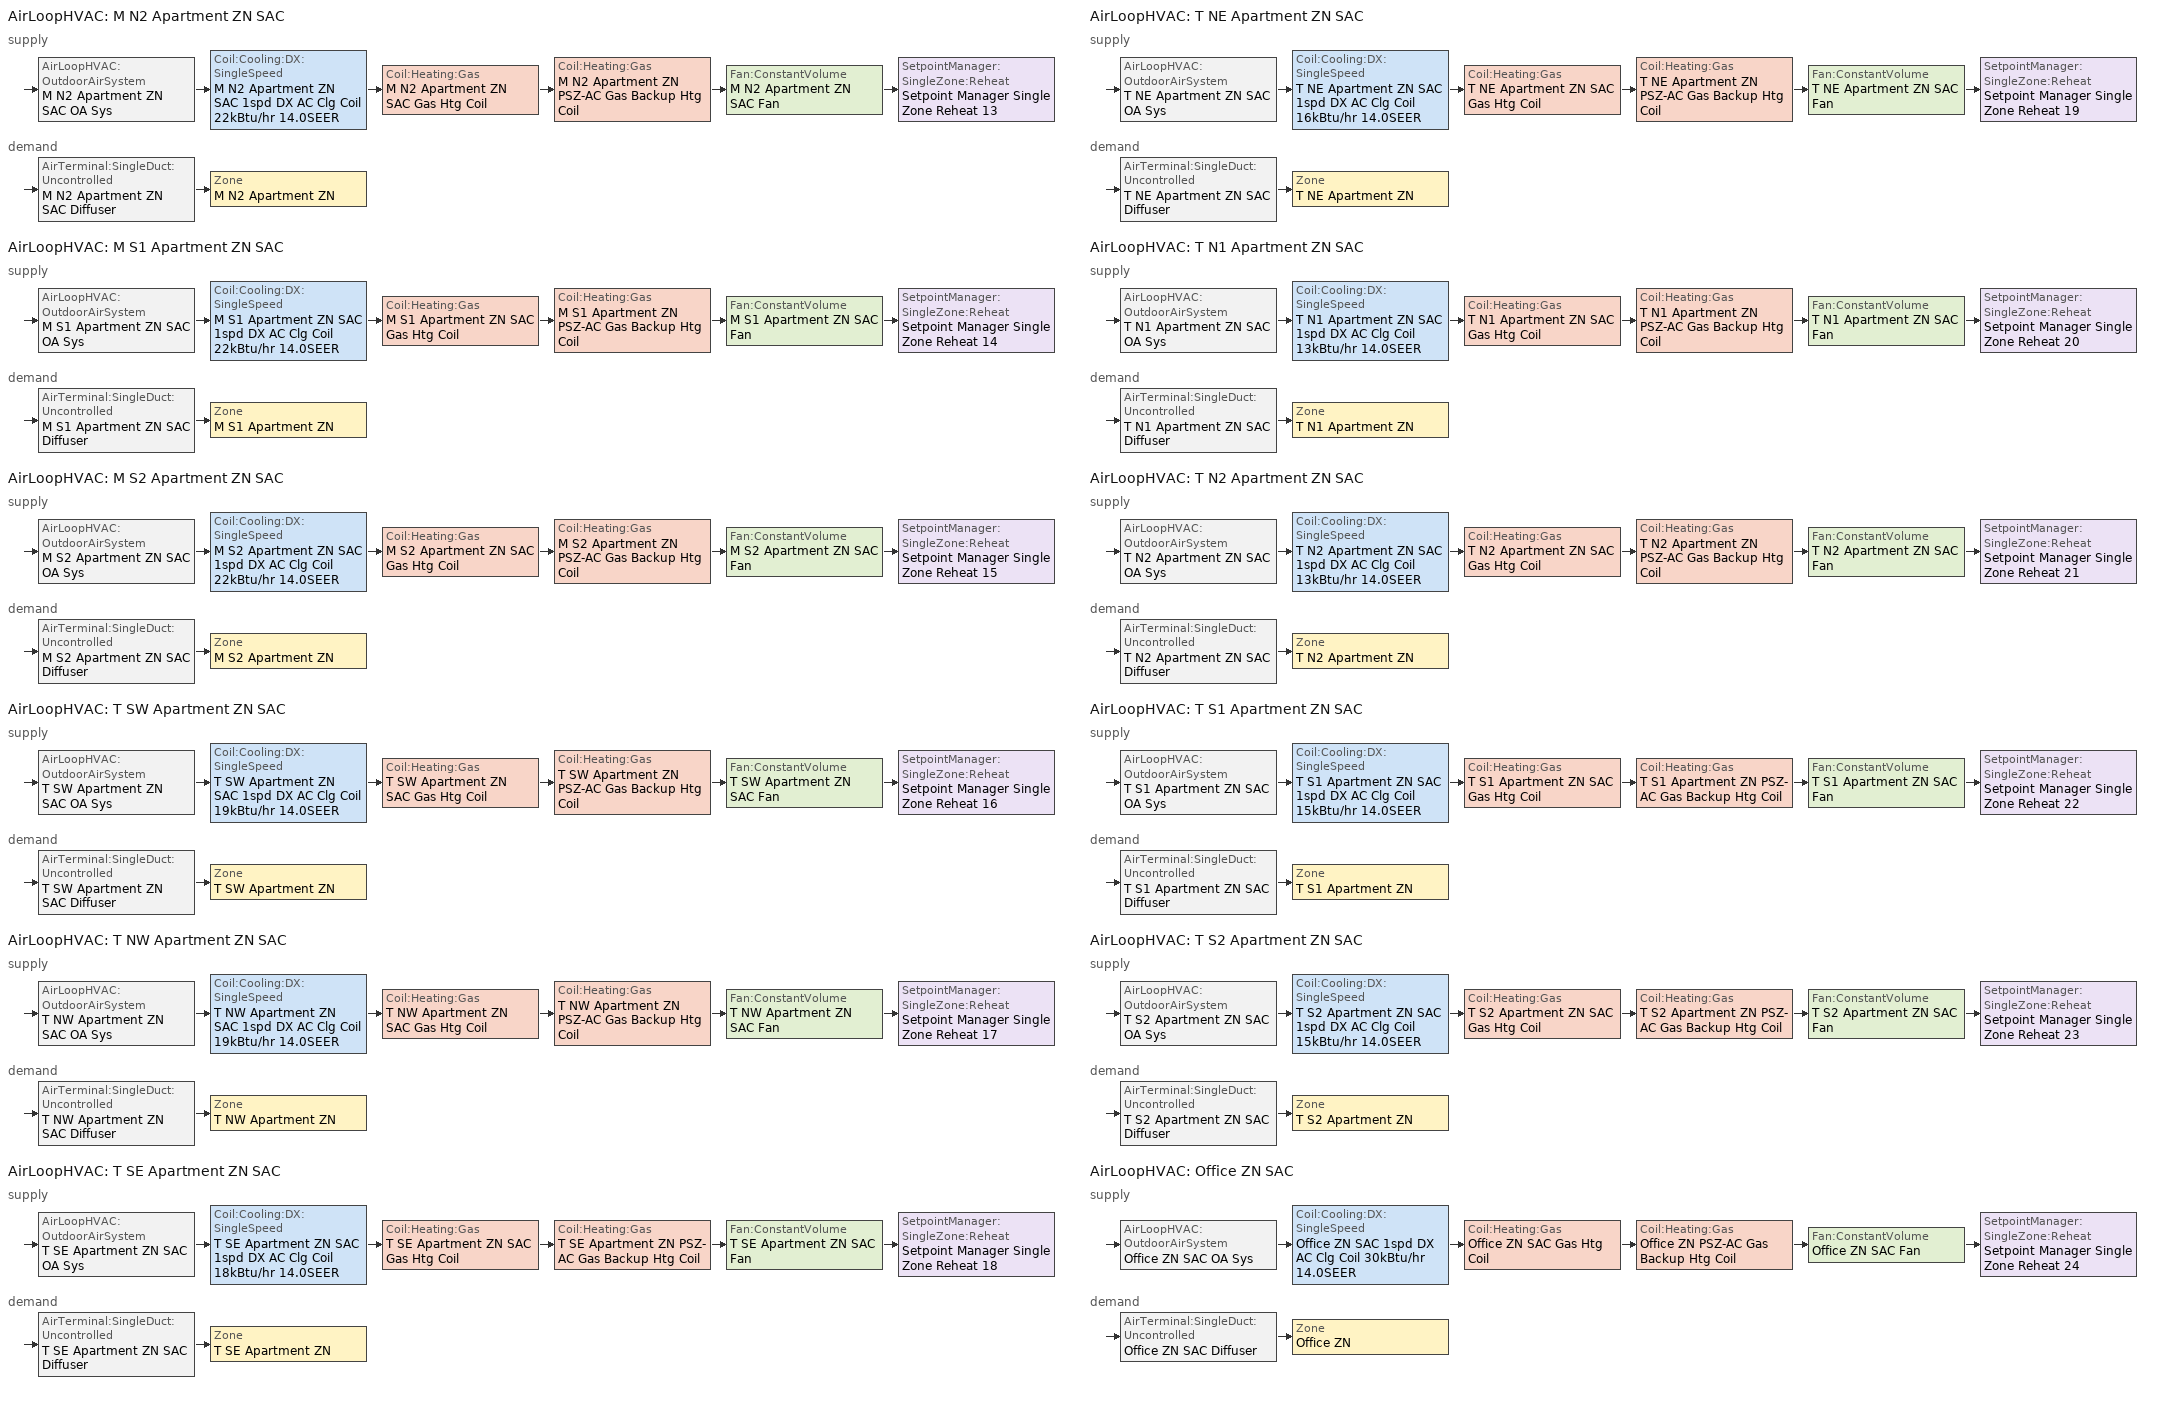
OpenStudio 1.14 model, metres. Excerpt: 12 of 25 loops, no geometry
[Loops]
AirLoopHVAC 'M N2 Apartment ZN SAC'
 supply: AirLoopHVAC:OutdoorAirSystem 'M N2 Apartment ZN SAC OA Sys' > Coil:Cooling:DX:SingleSpeed 'M N2 Apartment ZN SAC 1spd DX AC Clg Coil 22kBtu/hr 14.0SEER' > Coil:Heating:Gas 'M N2 Apartment ZN SAC Gas Htg Coil' > Coil:Heating:Gas 'M N2 Apartment ZN PSZ-AC Gas Backup Htg Coil' > Fan:ConstantVolume 'M N2 Apartment ZN SAC Fan' > SetpointManager:SingleZone:Reheat 'Setpoint Manager Single Zone Reheat 13'
 demand: AirTerminal:SingleDuct:Uncontrolled 'M N2 Apartment ZN SAC Diffuser' > Zone 'M N2 Apartment ZN'
AirLoopHVAC 'M S1 Apartment ZN SAC'
 supply: AirLoopHVAC:OutdoorAirSystem 'M S1 Apartment ZN SAC OA Sys' > Coil:Cooling:DX:SingleSpeed 'M S1 Apartment ZN SAC 1spd DX AC Clg Coil 22kBtu/hr 14.0SEER' > Coil:Heating:Gas 'M S1 Apartment ZN SAC Gas Htg Coil' > Coil:Heating:Gas 'M S1 Apartment ZN PSZ-AC Gas Backup Htg Coil' > Fan:ConstantVolume 'M S1 Apartment ZN SAC Fan' > SetpointManager:SingleZone:Reheat 'Setpoint Manager Single Zone Reheat 14'
 demand: AirTerminal:SingleDuct:Uncontrolled 'M S1 Apartment ZN SAC Diffuser' > Zone 'M S1 Apartment ZN'
AirLoopHVAC 'M S2 Apartment ZN SAC'
 supply: AirLoopHVAC:OutdoorAirSystem 'M S2 Apartment ZN SAC OA Sys' > Coil:Cooling:DX:SingleSpeed 'M S2 Apartment ZN SAC 1spd DX AC Clg Coil 22kBtu/hr 14.0SEER' > Coil:Heating:Gas 'M S2 Apartment ZN SAC Gas Htg Coil' > Coil:Heating:Gas 'M S2 Apartment ZN PSZ-AC Gas Backup Htg Coil' > Fan:ConstantVolume 'M S2 Apartment ZN SAC Fan' > SetpointManager:SingleZone:Reheat 'Setpoint Manager Single Zone Reheat 15'
 demand: AirTerminal:SingleDuct:Uncontrolled 'M S2 Apartment ZN SAC Diffuser' > Zone 'M S2 Apartment ZN'
AirLoopHVAC 'T SW Apartment ZN SAC'
 supply: AirLoopHVAC:OutdoorAirSystem 'T SW Apartment ZN SAC OA Sys' > Coil:Cooling:DX:SingleSpeed 'T SW Apartment ZN SAC 1spd DX AC Clg Coil 19kBtu/hr 14.0SEER' > Coil:Heating:Gas 'T SW Apartment ZN SAC Gas Htg Coil' > Coil:Heating:Gas 'T SW Apartment ZN PSZ-AC Gas Backup Htg Coil' > Fan:ConstantVolume 'T SW Apartment ZN SAC Fan' > SetpointManager:SingleZone:Reheat 'Setpoint Manager Single Zone Reheat 16'
 demand: AirTerminal:SingleDuct:Uncontrolled 'T SW Apartment ZN SAC Diffuser' > Zone 'T SW Apartment ZN'
AirLoopHVAC 'T NW Apartment ZN SAC'
 supply: AirLoopHVAC:OutdoorAirSystem 'T NW Apartment ZN SAC OA Sys' > Coil:Cooling:DX:SingleSpeed 'T NW Apartment ZN SAC 1spd DX AC Clg Coil 19kBtu/hr 14.0SEER' > Coil:Heating:Gas 'T NW Apartment ZN SAC Gas Htg Coil' > Coil:Heating:Gas 'T NW Apartment ZN PSZ-AC Gas Backup Htg Coil' > Fan:ConstantVolume 'T NW Apartment ZN SAC Fan' > SetpointManager:SingleZone:Reheat 'Setpoint Manager Single Zone Reheat 17'
 demand: AirTerminal:SingleDuct:Uncontrolled 'T NW Apartment ZN SAC Diffuser' > Zone 'T NW Apartment ZN'
AirLoopHVAC 'T SE Apartment ZN SAC'
 supply: AirLoopHVAC:OutdoorAirSystem 'T SE Apartment ZN SAC OA Sys' > Coil:Cooling:DX:SingleSpeed 'T SE Apartment ZN SAC 1spd DX AC Clg Coil 18kBtu/hr 14.0SEER' > Coil:Heating:Gas 'T SE Apartment ZN SAC Gas Htg Coil' > Coil:Heating:Gas 'T SE Apartment ZN PSZ-AC Gas Backup Htg Coil' > Fan:ConstantVolume 'T SE Apartment ZN SAC Fan' > SetpointManager:SingleZone:Reheat 'Setpoint Manager Single Zone Reheat 18'
 demand: AirTerminal:SingleDuct:Uncontrolled 'T SE Apartment ZN SAC Diffuser' > Zone 'T SE Apartment ZN'
AirLoopHVAC 'T NE Apartment ZN SAC'
 supply: AirLoopHVAC:OutdoorAirSystem 'T NE Apartment ZN SAC OA Sys' > Coil:Cooling:DX:SingleSpeed 'T NE Apartment ZN SAC 1spd DX AC Clg Coil 16kBtu/hr 14.0SEER' > Coil:Heating:Gas 'T NE Apartment ZN SAC Gas Htg Coil' > Coil:Heating:Gas 'T NE Apartment ZN PSZ-AC Gas Backup Htg Coil' > Fan:ConstantVolume 'T NE Apartment ZN SAC Fan' > SetpointManager:SingleZone:Reheat 'Setpoint Manager Single Zone Reheat 19'
 demand: AirTerminal:SingleDuct:Uncontrolled 'T NE Apartment ZN SAC Diffuser' > Zone 'T NE Apartment ZN'
AirLoopHVAC 'T N1 Apartment ZN SAC'
 supply: AirLoopHVAC:OutdoorAirSystem 'T N1 Apartment ZN SAC OA Sys' > Coil:Cooling:DX:SingleSpeed 'T N1 Apartment ZN SAC 1spd DX AC Clg Coil 13kBtu/hr 14.0SEER' > Coil:Heating:Gas 'T N1 Apartment ZN SAC Gas Htg Coil' > Coil:Heating:Gas 'T N1 Apartment ZN PSZ-AC Gas Backup Htg Coil' > Fan:ConstantVolume 'T N1 Apartment ZN SAC Fan' > SetpointManager:SingleZone:Reheat 'Setpoint Manager Single Zone Reheat 20'
 demand: AirTerminal:SingleDuct:Uncontrolled 'T N1 Apartment ZN SAC Diffuser' > Zone 'T N1 Apartment ZN'
AirLoopHVAC 'T N2 Apartment ZN SAC'
 supply: AirLoopHVAC:OutdoorAirSystem 'T N2 Apartment ZN SAC OA Sys' > Coil:Cooling:DX:SingleSpeed 'T N2 Apartment ZN SAC 1spd DX AC Clg Coil 13kBtu/hr 14.0SEER' > Coil:Heating:Gas 'T N2 Apartment ZN SAC Gas Htg Coil' > Coil:Heating:Gas 'T N2 Apartment ZN PSZ-AC Gas Backup Htg Coil' > Fan:ConstantVolume 'T N2 Apartment ZN SAC Fan' > SetpointManager:SingleZone:Reheat 'Setpoint Manager Single Zone Reheat 21'
 demand: AirTerminal:SingleDuct:Uncontrolled 'T N2 Apartment ZN SAC Diffuser' > Zone 'T N2 Apartment ZN'
AirLoopHVAC 'T S1 Apartment ZN SAC'
 supply: AirLoopHVAC:OutdoorAirSystem 'T S1 Apartment ZN SAC OA Sys' > Coil:Cooling:DX:SingleSpeed 'T S1 Apartment ZN SAC 1spd DX AC Clg Coil 15kBtu/hr 14.0SEER' > Coil:Heating:Gas 'T S1 Apartment ZN SAC Gas Htg Coil' > Coil:Heating:Gas 'T S1 Apartment ZN PSZ-AC Gas Backup Htg Coil' > Fan:ConstantVolume 'T S1 Apartment ZN SAC Fan' > SetpointManager:SingleZone:Reheat 'Setpoint Manager Single Zone Reheat 22'
 demand: AirTerminal:SingleDuct:Uncontrolled 'T S1 Apartment ZN SAC Diffuser' > Zone 'T S1 Apartment ZN'
AirLoopHVAC 'T S2 Apartment ZN SAC'
 supply: AirLoopHVAC:OutdoorAirSystem 'T S2 Apartment ZN SAC OA Sys' > Coil:Cooling:DX:SingleSpeed 'T S2 Apartment ZN SAC 1spd DX AC Clg Coil 15kBtu/hr 14.0SEER' > Coil:Heating:Gas 'T S2 Apartment ZN SAC Gas Htg Coil' > Coil:Heating:Gas 'T S2 Apartment ZN PSZ-AC Gas Backup Htg Coil' > Fan:ConstantVolume 'T S2 Apartment ZN SAC Fan' > SetpointManager:SingleZone:Reheat 'Setpoint Manager Single Zone Reheat 23'
 demand: AirTerminal:SingleDuct:Uncontrolled 'T S2 Apartment ZN SAC Diffuser' > Zone 'T S2 Apartment ZN'
AirLoopHVAC 'Office ZN SAC'
 supply: AirLoopHVAC:OutdoorAirSystem 'Office ZN SAC OA Sys' > Coil:Cooling:DX:SingleSpeed 'Office ZN SAC 1spd DX AC Clg Coil 30kBtu/hr 14.0SEER' > Coil:Heating:Gas 'Office ZN SAC Gas Htg Coil' > Coil:Heating:Gas 'Office ZN PSZ-AC Gas Backup Htg Coil' > Fan:ConstantVolume 'Office ZN SAC Fan' > SetpointManager:SingleZone:Reheat 'Setpoint Manager Single Zone Reheat 24'
 demand: AirTerminal:SingleDuct:Uncontrolled 'Office ZN SAC Diffuser' > Zone 'Office ZN'
[Sizing:Zone] Zone Cooling Design Supply Air Temperature Input Method=SupplyAirTemperature; Zone Cooling Design Supply Air Temperature {C}=14; Zone Cooling Design Supply Air Temperature Difference {deltaC}=11.11; Zone Heating Design Supply Air Temperature Input Method=SupplyAirTemperature; Zone Heating Design Supply Air Temperature {C}=50; Zone Heating Design Supply Air Temperature Difference {deltaC}=11.11; Zone Cooling Design Supply Air Humidity Ratio {kg-H2O/kg-air}=0.008; Zone Heating Design Supply Air Humidity Ratio {kg-H2O/kg-air}=0.008; Cooling Design Air Flow Method=DesignDay; Heating Design Air Flow Method=DesignDay; Account for Dedicated Outdoor Air System=No; Dedicated Outdoor Air System Control Strategy=NeutralSupplyAir; Dedicated Outdoor Air Low Setpoint Temperature for Design {C}=autosize; Dedicated Outdoor Air High Setpoint Temperature for Design {C}=autosize
T NW Apartment ZN; T N1 Apartment ZN; M S1 Apartment ZN; T S1 Apartment ZN; M N2 Apartment ZN; T SW Apartment ZN; M S2 Apartment ZN; Office ZN; T N2 Apartment ZN; T SE Apartment ZN; T S2 Apartment ZN; T NE Apartment ZN
[Zone equipment]
T NW Apartment ZN: T NW Apartment ZN SAC Diffuser
T N1 Apartment ZN: T N1 Apartment ZN SAC Diffuser
M S1 Apartment ZN: M S1 Apartment ZN SAC Diffuser
T S1 Apartment ZN: T S1 Apartment ZN SAC Diffuser
M N2 Apartment ZN: M N2 Apartment ZN SAC Diffuser
T SW Apartment ZN: T SW Apartment ZN SAC Diffuser
M S2 Apartment ZN: M S2 Apartment ZN SAC Diffuser
Office ZN: Office ZN SAC Diffuser
T N2 Apartment ZN: T N2 Apartment ZN SAC Diffuser
T SE Apartment ZN: T SE Apartment ZN SAC Diffuser
T S2 Apartment ZN: T S2 Apartment ZN SAC Diffuser
T NE Apartment ZN: T NE Apartment ZN SAC Diffuser
[AirLoopHVAC] Availability Schedule=Always On Discrete; Design Supply Air Flow Rate {m3/s}=AutoSize
M N2 Apartment ZN SAC; M S1 Apartment ZN SAC; M S2 Apartment ZN SAC; T SW Apartment ZN SAC; T NW Apartment ZN SAC; T SE Apartment ZN SAC; T NE Apartment ZN SAC; T N1 Apartment ZN SAC; T N2 Apartment ZN SAC; T S1 Apartment ZN SAC; T S2 Apartment ZN SAC; Office ZN SAC
[Sizing:System] Type of Load to Size On=Sensible; Design Outdoor Air Flow Rate {m3/s}=Autosize; Minimum System Air Flow Ratio=1; Preheat Design Temperature {C}=7; Preheat Design Humidity Ratio {kg-H2O/kg-Air}=0.008; Precool Design Temperature {C}=11; Precool Design Humidity Ratio {kg-H2O/kg-Air}=0.008; Central Cooling Design Supply Air Temperature {C}=12; Central Heating Design Supply Air Temperature {C}=50; Sizing Option=NonCoincident; 100% Outdoor Air in Cooling=No; 100% Outdoor Air in Heating=No; Central Cooling Design Supply Air Humidity Ratio {kg-H2O/kg-Air}=0.008; Central Heating Design Supply Air Humidity Ratio {kg-H2O/kg-Air}=0.008; Cooling Design Air Flow Method=DesignDay; Cooling Design Air Flow Rate {m3/s}=0; Heating Design Air Flow Method=DesignDay; Heating Design Air Flow Rate {m3/s}=0; System Outdoor Air Method=ZoneSum; Zone Maximum Outdoor Air Fraction=1; Cooling Supply Air Flow Rate Per Floor Area {m3/s-m2}=0.00996765; Cooling Fraction of Autosized Cooling Supply Air Flow Rate=1; Cooling Supply Air Flow Rate Per Unit Cooling Capacity {m3/s-W}=3.94755e-05; Heating Supply Air Flow Rate Per Floor Area {m3/s-m2}=0.00996765; Heating Fraction of Autosized Heating Supply Air Flow Rate=1; Heating Fraction of Autosized Cooling Supply Air Flow Rate=1; Heating Supply Air Flow Rate Per Unit Heating Capacity {m3/s-W}=3.15882e-05; Cooling Design Capacity Method=CoolingDesignCapacity; Cooling Design Capacity {W}=autosize; Cooling Design Capacity Per Floor Area {W/m2}=234.7; Fraction of Autosized Cooling Design Capacity=1; Heating Design Capacity Method=HeatingDesignCapacity; Heating Design Capacity {W}=autosize; Heating Design Capacity Per Floor Area {W/m2}=157; Fraction of Autosized Heating Design Capacity=1; Central Cooling Capacity Control Method=OnOff
M N2 Apartment ZN SAC; M S1 Apartment ZN SAC; M S2 Apartment ZN SAC; T SW Apartment ZN SAC; T NW Apartment ZN SAC; T SE Apartment ZN SAC; T NE Apartment ZN SAC; T N1 Apartment ZN SAC; T N2 Apartment ZN SAC; T S1 Apartment ZN SAC; T S2 Apartment ZN SAC; Office ZN SAC
[SetpointManager:SingleZone:Reheat] Minimum Supply Air Temperature {C}=13; Maximum Supply Air Temperature {C}=45
Name | Control Zone
Setpoint Manager Single Zone Reheat 13 | M N2 Apartment ZN
Setpoint Manager Single Zone Reheat 14 | M S1 Apartment ZN
Setpoint Manager Single Zone Reheat 15 | M S2 Apartment ZN
Setpoint Manager Single Zone Reheat 16 | T SW Apartment ZN
Setpoint Manager Single Zone Reheat 17 | T NW Apartment ZN
Setpoint Manager Single Zone Reheat 18 | T SE Apartment ZN
Setpoint Manager Single Zone Reheat 19 | T NE Apartment ZN
Setpoint Manager Single Zone Reheat 20 | T N1 Apartment ZN
Setpoint Manager Single Zone Reheat 21 | T N2 Apartment ZN
Setpoint Manager Single Zone Reheat 22 | T S1 Apartment ZN
Setpoint Manager Single Zone Reheat 23 | T S2 Apartment ZN
Setpoint Manager Single Zone Reheat 24 | Office ZN
[Fan:ConstantVolume] Availability Schedule=Always On Discrete; Fan Efficiency=0.55575; Pressure Rise {Pa}=622.722; Maximum Flow Rate {m3/s}=AutoSize; Motor Efficiency=0.855
M N2 Apartment ZN SAC Fan; M S1 Apartment ZN SAC Fan; M S2 Apartment ZN SAC Fan; T SW Apartment ZN SAC Fan; T NW Apartment ZN SAC Fan; T SE Apartment ZN SAC Fan; T NE Apartment ZN SAC Fan; T N1 Apartment ZN SAC Fan; T N2 Apartment ZN SAC Fan; T S1 Apartment ZN SAC Fan; T S2 Apartment ZN SAC Fan; Office ZN SAC Fan
[Coil:Heating:Gas] Availability Schedule=Always On Discrete; Gas Burner Efficiency=0.8; Nominal Capacity {W}=AutoSize; Parasitic Electric Load {W}=0; Parasitic Gas Load {W}=0
Name | Part Load Fraction Correlation Curve
M N2 Apartment ZN SAC Gas Htg Coil | Curve Cubic 13
M N2 Apartment ZN PSZ-AC Gas Backup Htg Coil; M S1 Apartment ZN PSZ-AC Gas Backup Htg Coil; M S2 Apartment ZN PSZ-AC Gas Backup Htg Coil; T SW Apartment ZN PSZ-AC Gas Backup Htg Coil; T NW Apartment ZN PSZ-AC Gas Backup Htg Coil; T SE Apartment ZN PSZ-AC Gas Backup Htg Coil; T NE Apartment ZN PSZ-AC Gas Backup Htg Coil; T N1 Apartment ZN PSZ-AC Gas Backup Htg Coil; T N2 Apartment ZN PSZ-AC Gas Backup Htg Coil; T S1 Apartment ZN PSZ-AC Gas Backup Htg Coil; T S2 Apartment ZN PSZ-AC Gas Backup Htg Coil; Office ZN PSZ-AC Gas Backup Htg Coil
M S1 Apartment ZN SAC Gas Htg Coil | Curve Cubic 14
M S2 Apartment ZN SAC Gas Htg Coil | Curve Cubic 15
T SW Apartment ZN SAC Gas Htg Coil | Curve Cubic 16
T NW Apartment ZN SAC Gas Htg Coil | Curve Cubic 17
T SE Apartment ZN SAC Gas Htg Coil | Curve Cubic 18
T NE Apartment ZN SAC Gas Htg Coil | Curve Cubic 19
T N1 Apartment ZN SAC Gas Htg Coil | Curve Cubic 20
T N2 Apartment ZN SAC Gas Htg Coil | Curve Cubic 21
T S1 Apartment ZN SAC Gas Htg Coil | Curve Cubic 22
T S2 Apartment ZN SAC Gas Htg Coil | Curve Cubic 23
Office ZN SAC Gas Htg Coil | Curve Cubic 24
[Coil:Cooling:DX:SingleSpeed] Availability Schedule=Always On Discrete; Rated Total Cooling Capacity {W}=autosize; Rated Sensible Heat Ratio=autosize; Rated COP {W/W}=4.11713; Rated Air Flow Rate {m3/s}=autosize; Rated Evaporator Fan Power Per Volume Flow Rate {W/(m3/s)}=773.3; Condenser Type=AirCooled; Evaporative Condenser Effectiveness=0; Evaporative Condenser Air Flow Rate {m3/s}=Autosize; Evaporative Condenser Pump Rated Power Consumption {W}=Autosize; Crankcase Heater Capacity {W}=0; Maximum Outdoor Dry-Bulb Temperature for Crankcase Heater Operation {C}=0; Basin Heater Capacity {W/K}=0; Basin Heater Setpoint Temperature {C}=10
Name | Total Cooling Capacity Function of Temperature Curve | Total Cooling Capacity Function of Flow Fraction Curve | Energy Input Ratio Function of Temperature Curve | Energy Input Ratio Function of Flow Fraction Curve | Part Load Fraction Correlation Curve
M N2 Apartment ZN SAC 1spd DX AC Clg Coil 22kBtu/hr 14.0SEER | PSZ-AC_Unitary_PackagecoolCapFT 8 | PSZ-AC_Unitary_PackagecoolFFF 8 | PSZ-AC DX Unitary Package EIRFT 8 | PSZ-AC_Unitary_PackagecoolEIRFFF 8 | PSZ-AC_Unitary_PackagecoolPLR 8
M S1 Apartment ZN SAC 1spd DX AC Clg Coil 22kBtu/hr 14.0SEER | PSZ-AC_Unitary_PackagecoolCapFT 11 | PSZ-AC_Unitary_PackagecoolFFF 11 | PSZ-AC DX Unitary Package EIRFT 11 | PSZ-AC_Unitary_PackagecoolEIRFFF 11 | PSZ-AC_Unitary_PackagecoolPLR 11
M S2 Apartment ZN SAC 1spd DX AC Clg Coil 22kBtu/hr 14.0SEER | PSZ-AC_Unitary_PackagecoolCapFT 12 | PSZ-AC_Unitary_PackagecoolFFF 12 | PSZ-AC DX Unitary Package EIRFT 12 | PSZ-AC_Unitary_PackagecoolEIRFFF 12 | PSZ-AC_Unitary_PackagecoolPLR 12
T SW Apartment ZN SAC 1spd DX AC Clg Coil 19kBtu/hr 14.0SEER | PSZ-AC_Unitary_PackagecoolCapFT 23 | PSZ-AC_Unitary_PackagecoolFFF 23 | PSZ-AC DX Unitary Package EIRFT 23 | PSZ-AC_Unitary_PackagecoolEIRFFF 23 | PSZ-AC_Unitary_PackagecoolPLR 23
T NW Apartment ZN SAC 1spd DX AC Clg Coil 19kBtu/hr 14.0SEER | PSZ-AC_Unitary_PackagecoolCapFT 19 | PSZ-AC_Unitary_PackagecoolFFF 19 | PSZ-AC DX Unitary Package EIRFT 19 | PSZ-AC_Unitary_PackagecoolEIRFFF 19 | PSZ-AC_Unitary_PackagecoolPLR 19
T SE Apartment ZN SAC 1spd DX AC Clg Coil 18kBtu/hr 14.0SEER | PSZ-AC_Unitary_PackagecoolCapFT 22 | PSZ-AC_Unitary_PackagecoolFFF 22 | PSZ-AC DX Unitary Package EIRFT 22 | PSZ-AC_Unitary_PackagecoolEIRFFF 22 | PSZ-AC_Unitary_PackagecoolPLR 22
T NE Apartment ZN SAC 1spd DX AC Clg Coil 16kBtu/hr 14.0SEER | PSZ-AC_Unitary_PackagecoolCapFT 18 | PSZ-AC_Unitary_PackagecoolFFF 18 | PSZ-AC DX Unitary Package EIRFT 18 | PSZ-AC_Unitary_PackagecoolEIRFFF 18 | PSZ-AC_Unitary_PackagecoolPLR 18
T N1 Apartment ZN SAC 1spd DX AC Clg Coil 13kBtu/hr 14.0SEER | PSZ-AC_Unitary_PackagecoolCapFT 16 | PSZ-AC_Unitary_PackagecoolFFF 16 | PSZ-AC DX Unitary Package EIRFT 16 | PSZ-AC_Unitary_PackagecoolEIRFFF 16 | PSZ-AC_Unitary_PackagecoolPLR 16
T N2 Apartment ZN SAC 1spd DX AC Clg Coil 13kBtu/hr 14.0SEER | PSZ-AC_Unitary_PackagecoolCapFT 17 | PSZ-AC_Unitary_PackagecoolFFF 17 | PSZ-AC DX Unitary Package EIRFT 17 | PSZ-AC_Unitary_PackagecoolEIRFFF 17 | PSZ-AC_Unitary_PackagecoolPLR 17
T S1 Apartment ZN SAC 1spd DX AC Clg Coil 15kBtu/hr 14.0SEER | PSZ-AC_Unitary_PackagecoolCapFT 20 | PSZ-AC_Unitary_PackagecoolFFF 20 | PSZ-AC DX Unitary Package EIRFT 20 | PSZ-AC_Unitary_PackagecoolEIRFFF 20 | PSZ-AC_Unitary_PackagecoolPLR 20
T S2 Apartment ZN SAC 1spd DX AC Clg Coil 15kBtu/hr 14.0SEER | PSZ-AC_Unitary_PackagecoolCapFT 21 | PSZ-AC_Unitary_PackagecoolFFF 21 | PSZ-AC DX Unitary Package EIRFT 21 | PSZ-AC_Unitary_PackagecoolEIRFFF 21 | PSZ-AC_Unitary_PackagecoolPLR 21
Office ZN SAC 1spd DX AC Clg Coil 30kBtu/hr 14.0SEER | PSZ-AC_Unitary_PackagecoolCapFT 15 | PSZ-AC_Unitary_PackagecoolFFF 15 | PSZ-AC DX Unitary Package EIRFT 15 | PSZ-AC_Unitary_PackagecoolEIRFFF 15 | PSZ-AC_Unitary_PackagecoolPLR 15
[Controller:OutdoorAir] Minimum Outdoor Air Flow Rate {m3/s}=Autosize; Maximum Outdoor Air Flow Rate {m3/s}=Autosize; Economizer Control Type=NoEconomizer; Economizer Control Action Type=ModulateFlow; Economizer Maximum Limit Dry-Bulb Temperature {C}=28; Economizer Maximum Limit Enthalpy {J/kg}=64000; Economizer Minimum Limit Dry-Bulb Temperature {C}=-100; Lockout Type=NoLockout; Minimum Limit Type=FixedMinimum; Minimum Outdoor Air Schedule=Always On Discrete; High Humidity Control=No; Heat Recovery Bypass Control Type=BypassWhenWithinEconomizerLimits
Name | Maximum Fraction of Outdoor Air Schedule | Controller Mechanical Ventilation
M N2 Apartment ZN SAC OA Sys Controller | MN2ApartmentZNSACmaxOASch | Controller Mechanical Ventilation 13
M S1 Apartment ZN SAC OA Sys Controller | MS1ApartmentZNSACmaxOASch | Controller Mechanical Ventilation 14
M S2 Apartment ZN SAC OA Sys Controller | MS2ApartmentZNSACmaxOASch | Controller Mechanical Ventilation 15
T SW Apartment ZN SAC OA Sys Controller | TSWApartmentZNSACmaxOASch | Controller Mechanical Ventilation 16
T NW Apartment ZN SAC OA Sys Controller | TNWApartmentZNSACmaxOASch | Controller Mechanical Ventilation 17
T SE Apartment ZN SAC OA Sys Controller | TSEApartmentZNSACmaxOASch | Controller Mechanical Ventilation 18
T NE Apartment ZN SAC OA Sys Controller | TNEApartmentZNSACmaxOASch | Controller Mechanical Ventilation 19
T N1 Apartment ZN SAC OA Sys Controller | TN1ApartmentZNSACmaxOASch | Controller Mechanical Ventilation 20
T N2 Apartment ZN SAC OA Sys Controller | TN2ApartmentZNSACmaxOASch | Controller Mechanical Ventilation 21
T S1 Apartment ZN SAC OA Sys Controller | TS1ApartmentZNSACmaxOASch | Controller Mechanical Ventilation 22
T S2 Apartment ZN SAC OA Sys Controller | TS2ApartmentZNSACmaxOASch | Controller Mechanical Ventilation 23
Office ZN SAC OA Sys Controller | OfficeZNSACmaxOASch | Controller Mechanical Ventilation 24
[Controller:MechanicalVentilation] Availability Schedule=Always On Discrete; System Outdoor Air Method=ZoneSum
Controller Mechanical Ventilation 13; Controller Mechanical Ventilation 14; Controller Mechanical Ventilation 15; Controller Mechanical Ventilation 16; Controller Mechanical Ventilation 17; Controller Mechanical Ventilation 18; Controller Mechanical Ventilation 19; Controller Mechanical Ventilation 20; Controller Mechanical Ventilation 21; Controller Mechanical Ventilation 22; Controller Mechanical Ventilation 23; Controller Mechanical Ventilation 24
[AirLoopHVAC:OutdoorAirSystem]
Name | Controller
M N2 Apartment ZN SAC OA Sys | M N2 Apartment ZN SAC OA Sys Controller
M S1 Apartment ZN SAC OA Sys | M S1 Apartment ZN SAC OA Sys Controller
M S2 Apartment ZN SAC OA Sys | M S2 Apartment ZN SAC OA Sys Controller
T SW Apartment ZN SAC OA Sys | T SW Apartment ZN SAC OA Sys Controller
T NW Apartment ZN SAC OA Sys | T NW Apartment ZN SAC OA Sys Controller
T SE Apartment ZN SAC OA Sys | T SE Apartment ZN SAC OA Sys Controller
T NE Apartment ZN SAC OA Sys | T NE Apartment ZN SAC OA Sys Controller
T N1 Apartment ZN SAC OA Sys | T N1 Apartment ZN SAC OA Sys Controller
T N2 Apartment ZN SAC OA Sys | T N2 Apartment ZN SAC OA Sys Controller
T S1 Apartment ZN SAC OA Sys | T S1 Apartment ZN SAC OA Sys Controller
T S2 Apartment ZN SAC OA Sys | T S2 Apartment ZN SAC OA Sys Controller
Office ZN SAC OA Sys | Office ZN SAC OA Sys Controller
[AirTerminal:SingleDuct:Uncontrolled] Availability Schedule=Always On Discrete; Maximum Air Flow Rate {m3/s}=AutoSize
M N2 Apartment ZN SAC Diffuser; M S1 Apartment ZN SAC Diffuser; M S2 Apartment ZN SAC Diffuser; T SW Apartment ZN SAC Diffuser; T NW Apartment ZN SAC Diffuser; T SE Apartment ZN SAC Diffuser; T NE Apartment ZN SAC Diffuser; T N1 Apartment ZN SAC Diffuser; T N2 Apartment ZN SAC Diffuser; T S1 Apartment ZN SAC Diffuser; T S2 Apartment ZN SAC Diffuser; Office ZN SAC Diffuser
[EnergyManagementSystem:Sensor] Output Variable or Output Meter=System Node Setpoint Temperature
Name | Output Variable or Output Meter Index Key
MN2ApartmentZNSACDATRqd | Node 173
MS1ApartmentZNSACDATRqd | Node 185
MS2ApartmentZNSACDATRqd | Node 197
OfficeZNSACDATRqd | Node 305
TN1ApartmentZNSACDATRqd | Node 257
TN2ApartmentZNSACDATRqd | Node 269
TNEApartmentZNSACDATRqd | Node 245
TNWApartmentZNSACDATRqd | Node 221
TS1ApartmentZNSACDATRqd | Node 281
TS2ApartmentZNSACDATRqd | Node 293
TSEApartmentZNSACDATRqd | Node 233
TSWApartmentZNSACDATRqd | Node 209
[EnergyManagementSystem:InternalVariable] Internal Data Type=Outdoor Air Controller Minimum Mass Flow Rate
Name | Internal Data Index Key
MN2ApartmentZNSACOADesignMass | M N2 Apartment ZN SAC OA Sys Controller
MS1ApartmentZNSACOADesignMass | M S1 Apartment ZN SAC OA Sys Controller
MS2ApartmentZNSACOADesignMass | M S2 Apartment ZN SAC OA Sys Controller
OfficeZNSACOADesignMass | Office ZN SAC OA Sys Controller
TN1ApartmentZNSACOADesignMass | T N1 Apartment ZN SAC OA Sys Controller
TN2ApartmentZNSACOADesignMass | T N2 Apartment ZN SAC OA Sys Controller
TNEApartmentZNSACOADesignMass | T NE Apartment ZN SAC OA Sys Controller
TNWApartmentZNSACOADesignMass | T NW Apartment ZN SAC OA Sys Controller
TS1ApartmentZNSACOADesignMass | T S1 Apartment ZN SAC OA Sys Controller
TS2ApartmentZNSACOADesignMass | T S2 Apartment ZN SAC OA Sys Controller
TSEApartmentZNSACOADesignMass | T SE Apartment ZN SAC OA Sys Controller
TSWApartmentZNSACOADesignMass | T SW Apartment ZN SAC OA Sys Controller
[EnergyManagementSystem:Program]
GS2ApartmentZNSACEconomizerCTRLProg: SET GS2ApartmentZNSACTimestepEconEff = 0.7; SET MaxE = 0.7; SET GS2ApartmentZNSACDATRqd = (GS2ApartmentZNSACDATRqd*1.8)+32; SET OATF = (OATF_5*1.8)+32; SET OAwbF = (OAWBC_5*1.8)+32; IF GS2ApartmentZNSACOAFlowMass > (GS2ApartmentZNSACOADesignMass*GS2ApartmentZNSACOASch); SET EconoActive = 1; ELSE; SET EconoActive = 0; ENDIF; SET dTNeeded = 75-GS2ApartmentZNSACDATRqd; SET CoolDesdT = ((98*0.15)+(75*(1-0.15)))-55; SET CoolLoad = dTNeeded/ CoolDesdT; IF CoolLoad > 1; SET CoolLoad = 1; ELSEIF CoolLoad < 0; SET CoolLoad = 0; ENDIF; IF EconoActive == 1; SET Stage = GS2ApartmentZNSACNumberofStages; IF Stage == 2; IF CoolLoad < 0.6; SET GS2ApartmentZNSACTimestepEconEff = MaxE; ELSE; SET ECOEff = 0-2.18919863612305; SET ECOEff = ECOEff+(0-0.674461284910428*CoolLoad); SET ECOEff = ECOEff+(0.000459106275872404*(OATF^2)); SET ECOEff = ECOEff+(0-0.00000484778537945252*(OATF^3)); SET ECOEff = ECOEff+(0.182915713033586*OAwbF); SET ECOEff = ECOEff+(0-0.00382838660261133*(OAwbF^2)); SET ECOEff = ECOEff+(0.0000255567460240583*(OAwbF^3)); SET GS2ApartmentZNSACTimestepEconEff = ECOEff; ENDIF; ELSE; SET ECOEff = 2.36337942464462; SET ECOEff = ECOEff+(0-0.409939515512619*CoolLoad); SET ECOEff = ECOEff+(0-0.0565205596792225*OAwbF); SET ECOEff = ECOEff+(0-0.0000632612294169389*(OATF^2)); SET GS2ApartmentZNSACTimestepEconEff = ECOEff+(0.000571724868775081*(OAwbF^2)); ENDIF; IF GS2ApartmentZNSACTimestepEconEff > MaxE; SET GS2ApartmentZNSACTimestepEconEff = MaxE; ELSEIF GS2ApartmentZNSACTimestepEconEff < (GS2ApartmentZNSACOADesignMass*GS2ApartmentZNSACOASch); SET GS2ApartmentZNSACTimestepEconEff = (GS2ApartmentZNSACOADesignMass*GS2ApartmentZNSACOASch); ENDIF; ENDIF
GSWApartmentZNSACSetNumberofStages: SET GSWApartmentZNSACNumberofStages = 1
GSWApartmentZNSACEconomizerCTRLProg: SET GSWApartmentZNSACTimestepEconEff = 0.7; SET MaxE = 0.7; SET GSWApartmentZNSACDATRqd = (GSWApartmentZNSACDATRqd*1.8)+32; SET OATF = (OATF_6*1.8)+32; SET OAwbF = (OAWBC_6*1.8)+32; IF GSWApartmentZNSACOAFlowMass > (GSWApartmentZNSACOADesignMass*GSWApartmentZNSACOASch); SET EconoActive = 1; ELSE; SET EconoActive = 0; ENDIF; SET dTNeeded = 75-GSWApartmentZNSACDATRqd; SET CoolDesdT = ((98*0.15)+(75*(1-0.15)))-55; SET CoolLoad = dTNeeded/ CoolDesdT; IF CoolLoad > 1; SET CoolLoad = 1; ELSEIF CoolLoad < 0; SET CoolLoad = 0; ENDIF; IF EconoActive == 1; SET Stage = GSWApartmentZNSACNumberofStages; IF Stage == 2; IF CoolLoad < 0.6; SET GSWApartmentZNSACTimestepEconEff = MaxE; ELSE; SET ECOEff = 0-2.18919863612305; SET ECOEff = ECOEff+(0-0.674461284910428*CoolLoad); SET ECOEff = ECOEff+(0.000459106275872404*(OATF^2)); SET ECOEff = ECOEff+(0-0.00000484778537945252*(OATF^3)); SET ECOEff = ECOEff+(0.182915713033586*OAwbF); SET ECOEff = ECOEff+(0-0.00382838660261133*(OAwbF^2)); SET ECOEff = ECOEff+(0.0000255567460240583*(OAwbF^3)); SET GSWApartmentZNSACTimestepEconEff = ECOEff; ENDIF; ELSE; SET ECOEff = 2.36337942464462; SET ECOEff = ECOEff+(0-0.409939515512619*CoolLoad); SET ECOEff = ECOEff+(0-0.0565205596792225*OAwbF); SET ECOEff = ECOEff+(0-0.0000632612294169389*(OATF^2)); SET GSWApartmentZNSACTimestepEconEff = ECOEff+(0.000571724868775081*(OAwbF^2)); ENDIF; IF GSWApartmentZNSACTimestepEconEff > MaxE; SET GSWApartmentZNSACTimestepEconEff = MaxE; ELSEIF GSWApartmentZNSACTimestepEconEff < (GSWApartmentZNSACOADesignMass*GSWApartmentZNSACOASch); SET GSWApartmentZNSACTimestepEconEff = (GSWApartmentZNSACOADesignMass*GSWApartmentZNSACOASch); ENDIF; ENDIF
MN1ApartmentZNSACSetNumberofStages: SET MN1ApartmentZNSACNumberofStages = 1
MN1ApartmentZNSACEconomizerCTRLProg: SET MN1ApartmentZNSACTimestepEconEff = 0.7; SET MaxE = 0.7; SET MN1ApartmentZNSACDATRqd = (MN1ApartmentZNSACDATRqd*1.8)+32; SET OATF = (OATF_7*1.8)+32; SET OAwbF = (OAWBC_7*1.8)+32; IF MN1ApartmentZNSACOAFlowMass > (MN1ApartmentZNSACOADesignMass*MN1ApartmentZNSACOASch); SET EconoActive = 1; ELSE; SET EconoActive = 0; ENDIF; SET dTNeeded = 75-MN1ApartmentZNSACDATRqd; SET CoolDesdT = ((98*0.15)+(75*(1-0.15)))-55; SET CoolLoad = dTNeeded/ CoolDesdT; IF CoolLoad > 1; SET CoolLoad = 1; ELSEIF CoolLoad < 0; SET CoolLoad = 0; ENDIF; IF EconoActive == 1; SET Stage = MN1ApartmentZNSACNumberofStages; IF Stage == 2; IF CoolLoad < 0.6; SET MN1ApartmentZNSACTimestepEconEff = MaxE; ELSE; SET ECOEff = 0-2.18919863612305; SET ECOEff = ECOEff+(0-0.674461284910428*CoolLoad); SET ECOEff = ECOEff+(0.000459106275872404*(OATF^2)); SET ECOEff = ECOEff+(0-0.00000484778537945252*(OATF^3)); SET ECOEff = ECOEff+(0.182915713033586*OAwbF); SET ECOEff = ECOEff+(0-0.00382838660261133*(OAwbF^2)); SET ECOEff = ECOEff+(0.0000255567460240583*(OAwbF^3)); SET MN1ApartmentZNSACTimestepEconEff = ECOEff; ENDIF; ELSE; SET ECOEff = 2.36337942464462; SET ECOEff = ECOEff+(0-0.409939515512619*CoolLoad); SET ECOEff = ECOEff+(0-0.0565205596792225*OAwbF); SET ECOEff = ECOEff+(0-0.0000632612294169389*(OATF^2)); SET MN1ApartmentZNSACTimestepEconEff = ECOEff+(0.000571724868775081*(OAwbF^2)); ENDIF; IF MN1ApartmentZNSACTimestepEconEff > MaxE; SET MN1ApartmentZNSACTimestepEconEff = MaxE; ELSEIF MN1ApartmentZNSACTimestepEconEff < (MN1ApartmentZNSACOADesignMass*MN1ApartmentZNSACOASch); SET MN1ApartmentZNSACTimestepEconEff = (MN1ApartmentZNSACOADesignMass*MN1ApartmentZNSACOASch); ENDIF; ENDIF
MN2ApartmentZNSACSetNumberofStages: SET MN2ApartmentZNSACNumberofStages = 1
MN2ApartmentZNSACEconomizerCTRLProg: SET MN2ApartmentZNSACTimestepEconEff = 0.7; SET MaxE = 0.7; SET MN2ApartmentZNSACDATRqd = (MN2ApartmentZNSACDATRqd*1.8)+32; SET OATF = (OATF_8*1.8)+32; SET OAwbF = (OAWBC_8*1.8)+32; IF MN2ApartmentZNSACOAFlowMass > (MN2ApartmentZNSACOADesignMass*MN2ApartmentZNSACOASch); SET EconoActive = 1; ELSE; SET EconoActive = 0; ENDIF; SET dTNeeded = 75-MN2ApartmentZNSACDATRqd; SET CoolDesdT = ((98*0.15)+(75*(1-0.15)))-55; SET CoolLoad = dTNeeded/ CoolDesdT; IF CoolLoad > 1; SET CoolLoad = 1; ELSEIF CoolLoad < 0; SET CoolLoad = 0; ENDIF; IF EconoActive == 1; SET Stage = MN2ApartmentZNSACNumberofStages; IF Stage == 2; IF CoolLoad < 0.6; SET MN2ApartmentZNSACTimestepEconEff = MaxE; ELSE; SET ECOEff = 0-2.18919863612305; SET ECOEff = ECOEff+(0-0.674461284910428*CoolLoad); SET ECOEff = ECOEff+(0.000459106275872404*(OATF^2)); SET ECOEff = ECOEff+(0-0.00000484778537945252*(OATF^3)); SET ECOEff = ECOEff+(0.182915713033586*OAwbF); SET ECOEff = ECOEff+(0-0.00382838660261133*(OAwbF^2)); SET ECOEff = ECOEff+(0.0000255567460240583*(OAwbF^3)); SET MN2ApartmentZNSACTimestepEconEff = ECOEff; ENDIF; ELSE; SET ECOEff = 2.36337942464462; SET ECOEff = ECOEff+(0-0.409939515512619*CoolLoad); SET ECOEff = ECOEff+(0-0.0565205596792225*OAwbF); SET ECOEff = ECOEff+(0-0.0000632612294169389*(OATF^2)); SET MN2ApartmentZNSACTimestepEconEff = ECOEff+(0.000571724868775081*(OAwbF^2)); ENDIF; IF MN2ApartmentZNSACTimestepEconEff > MaxE; SET MN2ApartmentZNSACTimestepEconEff = MaxE; ELSEIF MN2ApartmentZNSACTimestepEconEff < (MN2ApartmentZNSACOADesignMass*MN2ApartmentZNSACOASch); SET MN2ApartmentZNSACTimestepEconEff = (MN2ApartmentZNSACOADesignMass*MN2ApartmentZNSACOASch); ENDIF; ENDIF
MNEApartmentZNSACSetNumberofStages: SET MNEApartmentZNSACNumberofStages = 1
MNEApartmentZNSACEconomizerCTRLProg: SET MNEApartmentZNSACTimestepEconEff = 0.7; SET MaxE = 0.7; SET MNEApartmentZNSACDATRqd = (MNEApartmentZNSACDATRqd*1.8)+32; SET OATF = (OATF_9*1.8)+32; SET OAwbF = (OAWBC_9*1.8)+32; IF MNEApartmentZNSACOAFlowMass > (MNEApartmentZNSACOADesignMass*MNEApartmentZNSACOASch); SET EconoActive = 1; ELSE; SET EconoActive = 0; ENDIF; SET dTNeeded = 75-MNEApartmentZNSACDATRqd; SET CoolDesdT = ((98*0.15)+(75*(1-0.15)))-55; SET CoolLoad = dTNeeded/ CoolDesdT; IF CoolLoad > 1; SET CoolLoad = 1; ELSEIF CoolLoad < 0; SET CoolLoad = 0; ENDIF; IF EconoActive == 1; SET Stage = MNEApartmentZNSACNumberofStages; IF Stage == 2; IF CoolLoad < 0.6; SET MNEApartmentZNSACTimestepEconEff = MaxE; ELSE; SET ECOEff = 0-2.18919863612305; SET ECOEff = ECOEff+(0-0.674461284910428*CoolLoad); SET ECOEff = ECOEff+(0.000459106275872404*(OATF^2)); SET ECOEff = ECOEff+(0-0.00000484778537945252*(OATF^3)); SET ECOEff = ECOEff+(0.182915713033586*OAwbF); SET ECOEff = ECOEff+(0-0.00382838660261133*(OAwbF^2)); SET ECOEff = ECOEff+(0.0000255567460240583*(OAwbF^3)); SET MNEApartmentZNSACTimestepEconEff = ECOEff; ENDIF; ELSE; SET ECOEff = 2.36337942464462; SET ECOEff = ECOEff+(0-0.409939515512619*CoolLoad); SET ECOEff = ECOEff+(0-0.0565205596792225*OAwbF); SET ECOEff = ECOEff+(0-0.0000632612294169389*(OATF^2)); SET MNEApartmentZNSACTimestepEconEff = ECOEff+(0.000571724868775081*(OAwbF^2)); ENDIF; IF MNEApartmentZNSACTimestepEconEff > MaxE; SET MNEApartmentZNSACTimestepEconEff = MaxE; ELSEIF MNEApartmentZNSACTimestepEconEff < (MNEApartmentZNSACOADesignMass*MNEApartmentZNSACOASch); SET MNEApartmentZNSACTimestepEconEff = (MNEApartmentZNSACOADesignMass*MNEApartmentZNSACOASch); ENDIF; ENDIF
MNWApartmentZNSACSetNumberofStages: SET MNWApartmentZNSACNumberofStages = 1
MNWApartmentZNSACEconomizerCTRLProg: SET MNWApartmentZNSACTimestepEconEff = 0.7; SET MaxE = 0.7; SET MNWApartmentZNSACDATRqd = (MNWApartmentZNSACDATRqd*1.8)+32; SET OATF = (OATF_10*1.8)+32; SET OAwbF = (OAWBC_10*1.8)+32; IF MNWApartmentZNSACOAFlowMass > (MNWApartmentZNSACOADesignMass*MNWApartmentZNSACOASch); SET EconoActive = 1; ELSE; SET EconoActive = 0; ENDIF; SET dTNeeded = 75-MNWApartmentZNSACDATRqd; SET CoolDesdT = ((98*0.15)+(75*(1-0.15)))-55; SET CoolLoad = dTNeeded/ CoolDesdT; IF CoolLoad > 1; SET CoolLoad = 1; ELSEIF CoolLoad < 0; SET CoolLoad = 0; ENDIF; IF EconoActive == 1; SET Stage = MNWApartmentZNSACNumberofStages; IF Stage == 2; IF CoolLoad < 0.6; SET MNWApartmentZNSACTimestepEconEff = MaxE; ELSE; SET ECOEff = 0-2.18919863612305; SET ECOEff = ECOEff+(0-0.674461284910428*CoolLoad); SET ECOEff = ECOEff+(0.000459106275872404*(OATF^2)); SET ECOEff = ECOEff+(0-0.00000484778537945252*(OATF^3)); SET ECOEff = ECOEff+(0.182915713033586*OAwbF); SET ECOEff = ECOEff+(0-0.00382838660261133*(OAwbF^2)); SET ECOEff = ECOEff+(0.0000255567460240583*(OAwbF^3)); SET MNWApartmentZNSACTimestepEconEff = ECOEff; ENDIF; ELSE; SET ECOEff = 2.36337942464462; SET ECOEff = ECOEff+(0-0.409939515512619*CoolLoad); SET ECOEff = ECOEff+(0-0.0565205596792225*OAwbF); SET ECOEff = ECOEff+(0-0.0000632612294169389*(OATF^2)); SET MNWApartmentZNSACTimestepEconEff = ECOEff+(0.000571724868775081*(OAwbF^2)); ENDIF; IF MNWApartmentZNSACTimestepEconEff > MaxE; SET MNWApartmentZNSACTimestepEconEff = MaxE; ELSEIF MNWApartmentZNSACTimestepEconEff < (MNWApartmentZNSACOADesignMass*MNWApartmentZNSACOASch); SET MNWApartmentZNSACTimestepEconEff = (MNWApartmentZNSACOADesignMass*MNWApartmentZNSACOASch); ENDIF; ENDIF
MS1ApartmentZNSACSetNumberofStages: SET MS1ApartmentZNSACNumberofStages = 1
MS1ApartmentZNSACEconomizerCTRLProg: SET MS1ApartmentZNSACTimestepEconEff = 0.7; SET MaxE = 0.7; SET MS1ApartmentZNSACDATRqd = (MS1ApartmentZNSACDATRqd*1.8)+32; SET OATF = (OATF_11*1.8)+32; SET OAwbF = (OAWBC_11*1.8)+32; IF MS1ApartmentZNSACOAFlowMass > (MS1ApartmentZNSACOADesignMass*MS1ApartmentZNSACOASch); SET EconoActive = 1; ELSE; SET EconoActive = 0; ENDIF; SET dTNeeded = 75-MS1ApartmentZNSACDATRqd; SET CoolDesdT = ((98*0.15)+(75*(1-0.15)))-55; SET CoolLoad = dTNeeded/ CoolDesdT; IF CoolLoad > 1; SET CoolLoad = 1; ELSEIF CoolLoad < 0; SET CoolLoad = 0; ENDIF; IF EconoActive == 1; SET Stage = MS1ApartmentZNSACNumberofStages; IF Stage == 2; IF CoolLoad < 0.6; SET MS1ApartmentZNSACTimestepEconEff = MaxE; ELSE; SET ECOEff = 0-2.18919863612305; SET ECOEff = ECOEff+(0-0.674461284910428*CoolLoad); SET ECOEff = ECOEff+(0.000459106275872404*(OATF^2)); SET ECOEff = ECOEff+(0-0.00000484778537945252*(OATF^3)); SET ECOEff = ECOEff+(0.182915713033586*OAwbF); SET ECOEff = ECOEff+(0-0.00382838660261133*(OAwbF^2)); SET ECOEff = ECOEff+(0.0000255567460240583*(OAwbF^3)); SET MS1ApartmentZNSACTimestepEconEff = ECOEff; ENDIF; ELSE; SET ECOEff = 2.36337942464462; SET ECOEff = ECOEff+(0-0.409939515512619*CoolLoad); SET ECOEff = ECOEff+(0-0.0565205596792225*OAwbF); SET ECOEff = ECOEff+(0-0.0000632612294169389*(OATF^2)); SET MS1ApartmentZNSACTimestepEconEff = ECOEff+(0.000571724868775081*(OAwbF^2)); ENDIF; IF MS1ApartmentZNSACTimestepEconEff > MaxE; SET MS1ApartmentZNSACTimestepEconEff = MaxE; ELSEIF MS1ApartmentZNSACTimestepEconEff < (MS1ApartmentZNSACOADesignMass*MS1ApartmentZNSACOASch); SET MS1ApartmentZNSACTimestepEconEff = (MS1ApartmentZNSACOADesignMass*MS1ApartmentZNSACOASch); ENDIF; ENDIF
MS2ApartmentZNSACSetNumberofStages: SET MS2ApartmentZNSACNumberofStages = 1
[Schedule:Ruleset]
Name | Default Day Schedule
MN2ApartmentZNSACmaxOASch | MN2ApartmentZNSACmaxOASchDefault
MS1ApartmentZNSACmaxOASch | MS1ApartmentZNSACmaxOASchDefault
MS2ApartmentZNSACmaxOASch | MS2ApartmentZNSACmaxOASchDefault
OfficeZNSACmaxOASch | OfficeZNSACmaxOASchDefault
TN1ApartmentZNSACmaxOASch | TN1ApartmentZNSACmaxOASchDefault
TN2ApartmentZNSACmaxOASch | TN2ApartmentZNSACmaxOASchDefault
TNEApartmentZNSACmaxOASch | TNEApartmentZNSACmaxOASchDefault
TNWApartmentZNSACmaxOASch | TNWApartmentZNSACmaxOASchDefault
TS1ApartmentZNSACmaxOASch | TS1ApartmentZNSACmaxOASchDefault
TS2ApartmentZNSACmaxOASch | TS2ApartmentZNSACmaxOASchDefault
TSEApartmentZNSACmaxOASch | TSEApartmentZNSACmaxOASchDefault
TSWApartmentZNSACmaxOASch | TSWApartmentZNSACmaxOASchDefault
[Schedule:Day]
MN2ApartmentZNSACmaxOASchDefault; MS1ApartmentZNSACmaxOASchDefault; MS2ApartmentZNSACmaxOASchDefault; OfficeZNSACmaxOASchDefault; TN1ApartmentZNSACmaxOASchDefault; TN2ApartmentZNSACmaxOASchDefault; TNEApartmentZNSACmaxOASchDefault; TNWApartmentZNSACmaxOASchDefault; TS1ApartmentZNSACmaxOASchDefault; TS2ApartmentZNSACmaxOASchDefault; TSEApartmentZNSACmaxOASchDefault; TSWApartmentZNSACmaxOASchDefault: 24, 0, 0.7
[Schedule:Constant]
Always On Discrete: Value=1
[Curve:Cubic] Coefficient1 Constant=0.8; Coefficient2 x=0.2; Coefficient3 x**2=0; Coefficient4 x**3=0; Minimum Value of x=0; Maximum Value of x=1
Curve Cubic 13; Curve Cubic 14; Curve Cubic 15; Curve Cubic 16; Curve Cubic 17; Curve Cubic 18; Curve Cubic 19; Curve Cubic 20; Curve Cubic 21; Curve Cubic 22; Curve Cubic 23; Curve Cubic 24
[Curve:Biquadratic] Minimum Value of x=12.77778; Maximum Value of x=23.88889; Minimum Value of y=21.11111; Maximum Value of y=46.11111
Name | Coefficient1 Constant | Coefficient2 x | Coefficient3 x**2 | Coefficient4 y | Coefficient5 y**2 | Coefficient6 x*y
PSZ-AC_Unitary_PackagecoolCapFT 8; PSZ-AC_Unitary_PackagecoolCapFT 11; PSZ-AC_Unitary_PackagecoolCapFT 12; PSZ-AC_Unitary_PackagecoolCapFT 15; PSZ-AC_Unitary_PackagecoolCapFT 16; PSZ-AC_Unitary_PackagecoolCapFT 17; PSZ-AC_Unitary_PackagecoolCapFT 18; PSZ-AC_Unitary_PackagecoolCapFT 19; PSZ-AC_Unitary_PackagecoolCapFT 20; PSZ-AC_Unitary_PackagecoolCapFT 21; PSZ-AC_Unitary_PackagecoolCapFT 22; PSZ-AC_Unitary_PackagecoolCapFT 23 | 0.766956 | 0.0107756 | -4.14703e-05 | 0.00134961 | -0.000261144 | 0.000457488
PSZ-AC DX Unitary Package EIRFT 8; PSZ-AC DX Unitary Package EIRFT 11; PSZ-AC DX Unitary Package EIRFT 12; PSZ-AC DX Unitary Package EIRFT 15; PSZ-AC DX Unitary Package EIRFT 16; PSZ-AC DX Unitary Package EIRFT 17; PSZ-AC DX Unitary Package EIRFT 18; PSZ-AC DX Unitary Package EIRFT 19; PSZ-AC DX Unitary Package EIRFT 20; PSZ-AC DX Unitary Package EIRFT 21; PSZ-AC DX Unitary Package EIRFT 22; PSZ-AC DX Unitary Package EIRFT 23 | 0.297145 | 0.0430933 | -0.000748766 | 0.00597727 | 0.000482112 | -0.000956448
[Curve:Quadratic]
Name | Coefficient1 Constant | Coefficient2 x | Coefficient3 x**2 | Minimum Value of x | Maximum Value of x
PSZ-AC_Unitary_PackagecoolFFF 8; PSZ-AC_Unitary_PackagecoolFFF 11; PSZ-AC_Unitary_PackagecoolFFF 12; PSZ-AC_Unitary_PackagecoolFFF 15; PSZ-AC_Unitary_PackagecoolFFF 16; PSZ-AC_Unitary_PackagecoolFFF 17; PSZ-AC_Unitary_PackagecoolFFF 18; PSZ-AC_Unitary_PackagecoolFFF 19; PSZ-AC_Unitary_PackagecoolFFF 20; PSZ-AC_Unitary_PackagecoolFFF 21; PSZ-AC_Unitary_PackagecoolFFF 22; PSZ-AC_Unitary_PackagecoolFFF 23 | 0.8 | 0.2 | 0 | 0.5 | 1.5
PSZ-AC_Unitary_PackagecoolEIRFFF 8; PSZ-AC_Unitary_PackagecoolEIRFFF 11; PSZ-AC_Unitary_PackagecoolEIRFFF 12; PSZ-AC_Unitary_PackagecoolEIRFFF 15; PSZ-AC_Unitary_PackagecoolEIRFFF 16; PSZ-AC_Unitary_PackagecoolEIRFFF 17; PSZ-AC_Unitary_PackagecoolEIRFFF 18; PSZ-AC_Unitary_PackagecoolEIRFFF 19; PSZ-AC_Unitary_PackagecoolEIRFFF 20; PSZ-AC_Unitary_PackagecoolEIRFFF 21; PSZ-AC_Unitary_PackagecoolEIRFFF 22; PSZ-AC_Unitary_PackagecoolEIRFFF 23 | 1.156 | -0.1816 | 0.0256 | 0.5 | 1.5
PSZ-AC_Unitary_PackagecoolPLR 8; PSZ-AC_Unitary_PackagecoolPLR 11; PSZ-AC_Unitary_PackagecoolPLR 12; PSZ-AC_Unitary_PackagecoolPLR 15; PSZ-AC_Unitary_PackagecoolPLR 16; PSZ-AC_Unitary_PackagecoolPLR 17; PSZ-AC_Unitary_PackagecoolPLR 18; PSZ-AC_Unitary_PackagecoolPLR 19; PSZ-AC_Unitary_PackagecoolPLR 20; PSZ-AC_Unitary_PackagecoolPLR 21; PSZ-AC_Unitary_PackagecoolPLR 22; PSZ-AC_Unitary_PackagecoolPLR 23 | 0.75 | 0.25 | 0 | 0 | 1
